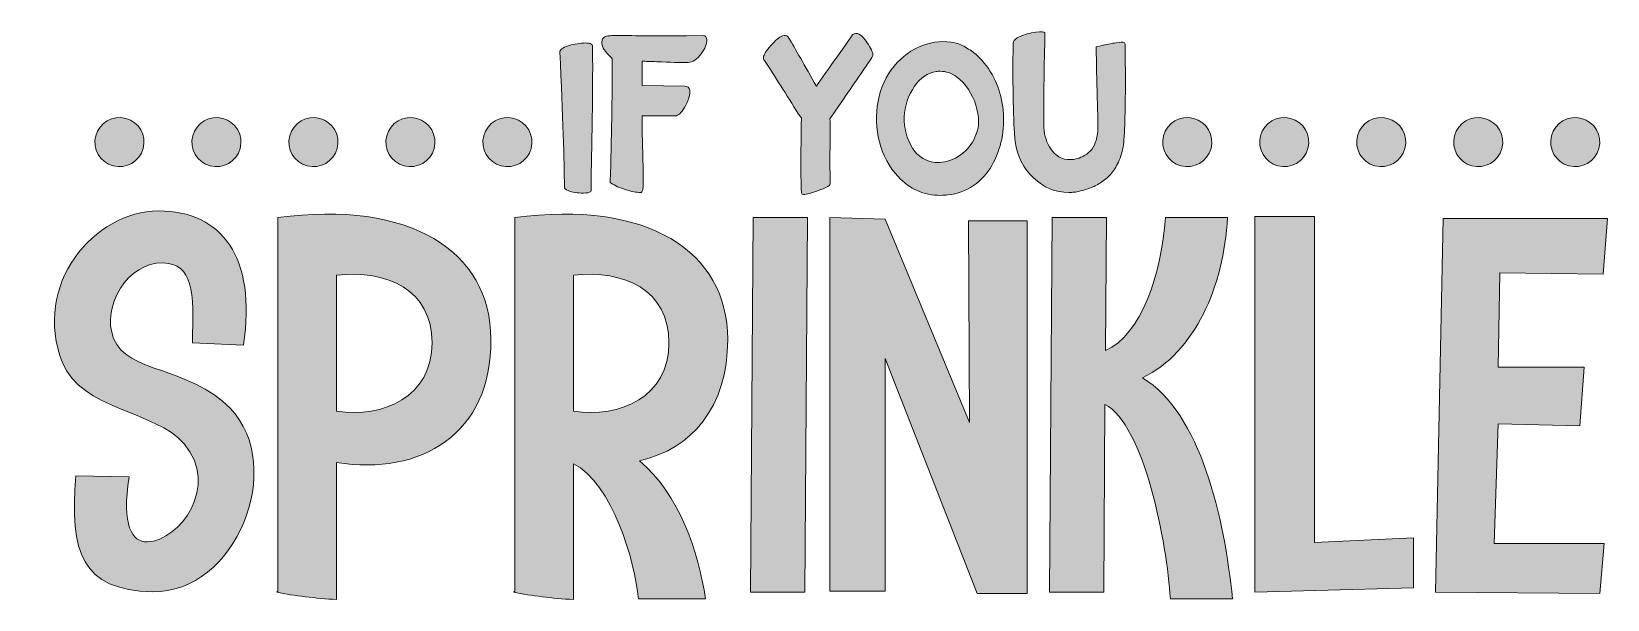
# Model space of a CAD drawing. Header units: inches. Extents: x 109 to 970, y -981 to -100.
# Drawn here: x 109 to 958, y -406 to -100 of the extents above; entities that cross this region are included whole.
import ezdxf

# ---------------------------------------------------------------- set-up
doc = ezdxf.new("R2010")
doc.units = ezdxf.units.IN
doc.header["$MEASUREMENT"] = 0
doc.layers.add('Layer 1', color=7, linetype='Continuous')

# ---------------------------------------------------------------- blocks, each defined once
blk = doc.blocks.new('block 2')
at = {"layer": 'Layer 1', "lineweight": 0}
blk.add_lwpolyline([(319.63, -207.77), (319.63, -207.77)], dxfattribs=at)
blk = doc.blocks.new('block 4')
at = {"layer": 'Layer 1', "true_color": 0xffffff}
h = blk.add_hatch(color=7, dxfattribs=at)
h.dxf.hatch_style = 2
edge = h.paths.add_edge_path()
edge.add_spline(control_points=[(562.06, -112.81), (562.06, -112.81), (561.93, -113.3), (561.93, -113.3), (559.89, -116.4), (552.23, -127.61), (538.94, -146.93), (539.02, -150.43), (539.02, -156.59), (538.94, -165.39), (538.94, -173.79), (538.98, -179.34), (539.07, -182.03), (539.07, -182.03), (539.07, -182.27), (539.07, -182.27), (539.07, -182.27), (538.94, -182.52), (538.94, -182.52), (538.62, -183.25), (536.56, -184.31), (532.77, -185.69), (528.98, -187.08), (526.35, -187.77), (524.88, -187.77), (524.72, -187.77), (524.59, -187.77), (524.51, -187.77), (523.78, -187.61), (523.45, -187.12), (523.53, -186.31), (523.21, -180.03), (523.21, -166.78), (523.53, -146.56), (522.96, -145.75), (522.47, -145.05), (522.07, -144.48), (515.3, -133.72), (509.18, -124.06), (503.72, -115.5), (503.23, -115.09), (503.03, -114.56), (503.11, -113.91), (503.27, -112.36), (504.58, -110.22), (507.03, -107.49), (509.47, -104.76), (511.59, -103.03), (513.38, -102.29), (514.61, -101.89), (515.54, -102.01), (516.2, -102.66), (516.2, -102.66), (516.44, -102.9), (516.44, -102.9), (520.35, -109.43), (525.41, -118.27), (531.61, -129.44), (534.3, -125.53), (538.04, -120.23), (542.86, -113.54), (547.26, -107.27), (549.99, -103.35), (551.05, -101.8), (551.05, -101.8), (551.29, -101.56), (551.29, -101.56), (552.19, -100.83), (553.33, -100.79), (554.72, -101.44), (556.27, -102.34), (557.92, -104.19), (559.67, -107), (561.42, -109.81), (562.22, -111.75), (562.06, -112.81)], knot_values=[0, 0, 0, 0, 1, 1, 1, 2, 2, 2, 3, 3, 3, 4, 4, 4, 5, 5, 5, 6, 6, 6, 7, 7, 7, 8, 8, 8, 9, 9, 9, 10, 10, 10, 11, 11, 11, 12, 12, 12, 13, 13, 13, 14, 14, 14, 15, 15, 15, 16, 16, 16, 17, 17, 17, 18, 18, 18, 19, 19, 19, 20, 20, 20, 21, 21, 21, 22, 22, 22, 23, 23, 23, 24, 24, 24, 25, 25, 25, 25], degree=3, periodic=1)
h = blk.add_hatch(color=7, dxfattribs=at)
h.dxf.hatch_style = 2
edge = h.paths.add_edge_path()
edge.add_spline(control_points=[(698.04, -117.09), (698.2, -135.35), (697.96, -149.09), (697.31, -158.3), (697.06, -161.89), (696.37, -165.17), (695.23, -168.15), (694.08, -171.12), (692.78, -173.57), (691.31, -175.48), (689.85, -177.4), (688.11, -179.07), (686.12, -180.5), (684.12, -181.92), (682.26, -183), (680.55, -183.74), (678.84, -184.47), (677.07, -185.08), (675.23, -185.57), (673.4, -186.06), (672.03, -186.37), (671.14, -186.49), (670.24, -186.61), (669.42, -186.67), (668.69, -186.67), (668.36, -186.67), (668, -186.67), (667.59, -186.67), (660.41, -186.67), (654.08, -184.06), (648.57, -178.85), (643.07, -173.63), (639.79, -167.15), (638.73, -159.4), (637.67, -148.23), (637.3, -130.54), (637.63, -106.33), (637.71, -105.19), (638.44, -104.21), (639.83, -103.39), (641.62, -102.25), (644.21, -101.36), (647.6, -100.7), (650.98, -100.05), (653.16, -99.93), (654.14, -100.34), (654.14, -100.34), (654.75, -100.58), (654.75, -100.58), (654.75, -100.58), (654.63, -106.94), (654.63, -106.94), (654.22, -125.28), (654.06, -139.63), (654.14, -149.99), (654.14, -154.72), (655.16, -158.75), (657.19, -162.09), (660.13, -166.98), (663.96, -169.27), (668.69, -168.94), (669.59, -168.94), (670.52, -168.84), (671.5, -168.63), (672.48, -168.43), (673.72, -167.96), (675.23, -167.23), (676.74, -166.49), (678.05, -165.56), (679.15, -164.42), (680.25, -163.28), (681.2, -161.62), (682.02, -159.46), (682.83, -157.3), (683.24, -154.8), (683.24, -151.94), (683.24, -146.64), (683.08, -138.78), (682.75, -128.34), (682.51, -119.13), (682.39, -112.73), (682.39, -109.14), (682.39, -109.14), (682.39, -108.16), (682.39, -108.16), (682.39, -108.16), (683.24, -108.04), (683.24, -108.04), (687.56, -106.98), (690.86, -106.31), (693.15, -106.02), (695.43, -105.74), (696.75, -105.66), (697.12, -105.78), (697.49, -105.9), (697.75, -106.21), (697.92, -106.7), (697.92, -106.7), (697.92, -107.06), (697.92, -107.06), (697.92, -109.26), (697.96, -112.61), (698.04, -117.09)], knot_values=[0, 0, 0, 0, 1, 1, 1, 2, 2, 2, 3, 3, 3, 4, 4, 4, 5, 5, 5, 6, 6, 6, 7, 7, 7, 8, 8, 8, 9, 9, 9, 10, 10, 10, 11, 11, 11, 12, 12, 12, 13, 13, 13, 14, 14, 14, 15, 15, 15, 16, 16, 16, 17, 17, 17, 18, 18, 18, 19, 19, 19, 20, 20, 20, 21, 21, 21, 22, 22, 22, 23, 23, 23, 24, 24, 24, 25, 25, 25, 26, 26, 26, 27, 27, 27, 28, 28, 28, 29, 29, 29, 30, 30, 30, 31, 31, 31, 32, 32, 32, 33, 33, 33, 34, 34, 34, 34], degree=3, periodic=1)
h = blk.add_hatch(color=7, dxfattribs=at)
h.dxf.hatch_style = 2
edge = h.paths.add_edge_path()
edge.add_spline(control_points=[(411.03, -107.67), (411.2, -116.81), (411.11, -132.01), (410.79, -153.29), (410.46, -167.96), (410.3, -178.64), (410.3, -185.33), (410.3, -185.33), (410.3, -185.82), (410.3, -185.82), (410.3, -185.82), (410.05, -186.18), (410.05, -186.18), (409.4, -186.75), (408.1, -187.04), (406.14, -187.04), (402.88, -187.04), (400.11, -186.59), (397.83, -185.69), (396.52, -185.12), (395.87, -184.43), (395.87, -183.62), (395.87, -170.16), (395.05, -145.95), (393.42, -110.98), (393.42, -110.98), (393.42, -110.61), (393.42, -110.61), (393.42, -110.61), (393.54, -110.36), (393.54, -110.36), (394.44, -108.9), (396.7, -107.78), (400.33, -107), (403.96, -106.23), (406.79, -105.96), (408.83, -106.21), (410.14, -106.37), (410.87, -106.86), (411.03, -107.67)], knot_values=[0, 0, 0, 0, 1, 1, 1, 2, 2, 2, 3, 3, 3, 4, 4, 4, 5, 5, 5, 6, 6, 6, 7, 7, 7, 8, 8, 8, 9, 9, 9, 10, 10, 10, 11, 11, 11, 12, 12, 12, 13, 13, 13, 13], degree=3, periodic=1)
h = blk.add_hatch(color=7, dxfattribs=at)
h.dxf.hatch_style = 2
edge = h.paths.add_edge_path()
edge.add_spline(control_points=[(445.64, -116.23), (442.13, -116.07), (439.53, -115.99), (437.81, -115.99), (437.81, -115.99), (437.81, -129.07), (437.81, -129.07), (437.81, -129.07), (460.68, -129.44), (460.68, -129.44), (462.31, -129.36), (463.25, -130.14), (463.49, -131.77), (463.74, -133.72), (462.98, -136.37), (461.23, -139.71), (459.48, -143.06), (457.83, -144.93), (456.28, -145.34), (453.83, -145.42), (450.78, -145.42), (447.11, -145.34), (442.79, -145.34), (439.65, -145.34), (437.69, -145.34), (437.69, -148.11), (437.77, -153.41), (437.94, -161.24), (438.1, -165.31), (438.2, -168.68), (438.24, -171.33), (438.28, -173.98), (438.3, -176.26), (438.3, -178.17), (438.3, -180.09), (438.3, -181.54), (438.3, -182.52), (438.3, -183.49), (438.24, -184.29), (438.12, -184.9), (438, -185.51), (437.89, -185.9), (437.81, -186.06), (437.73, -186.23), (437.61, -186.39), (437.45, -186.55), (437.45, -186.55), (437.2, -186.67), (437.2, -186.67), (437.2, -186.67), (436.83, -186.67), (436.83, -186.67), (434.71, -186.67), (432.07, -186.18), (428.89, -185.21), (425.71, -184.23), (423.1, -183.05), (421.06, -181.66), (421.06, -181.66), (420.57, -181.29), (420.57, -181.29), (420.57, -181.29), (420.57, -180.68), (420.57, -180.68), (421.3, -157.69), (421.67, -135.76), (421.67, -114.89), (421.67, -114.64), (421.1, -113.95), (419.96, -112.81), (419.31, -112.16), (418.82, -111.63), (418.49, -111.22), (418.17, -110.81), (417.74, -110.24), (417.21, -109.51), (416.68, -108.77), (416.33, -108.02), (416.17, -107.25), (416, -106.47), (416, -105.64), (416.17, -104.74), (416.25, -104.09), (416.57, -103.56), (417.15, -103.15), (417.72, -102.74), (418.41, -102.48), (419.22, -102.35), (420.04, -102.23), (420.94, -102.15), (421.92, -102.11), (422.89, -102.07), (423.83, -102.05), (424.73, -102.05), (430.76, -102.21), (443.07, -102.29), (461.66, -102.29), (461.66, -102.29), (470.59, -102.17), (470.59, -102.17), (471.89, -102.17), (472.58, -102.95), (472.67, -104.49), (472.75, -106.53), (471.71, -109.02), (469.55, -111.95), (467.39, -114.89), (465.04, -116.44), (462.51, -116.6), (458.36, -116.68), (452.73, -116.56), (445.64, -116.23)], knot_values=[0, 0, 0, 0, 1, 1, 1, 2, 2, 2, 3, 3, 3, 4, 4, 4, 5, 5, 5, 6, 6, 6, 7, 7, 7, 8, 8, 8, 9, 9, 9, 10, 10, 10, 11, 11, 11, 12, 12, 12, 13, 13, 13, 14, 14, 14, 15, 15, 15, 16, 16, 16, 17, 17, 17, 18, 18, 18, 19, 19, 19, 20, 20, 20, 21, 21, 21, 22, 22, 22, 23, 23, 23, 24, 24, 24, 25, 25, 25, 26, 26, 26, 27, 27, 27, 28, 28, 28, 29, 29, 29, 30, 30, 30, 31, 31, 31, 32, 32, 32, 33, 33, 33, 34, 34, 34, 35, 35, 35, 36, 36, 36, 37, 37, 37, 37], degree=3, periodic=1)
h = blk.add_hatch(color=7, dxfattribs=at)
h.dxf.hatch_style = 2
edge = h.paths.add_edge_path()
edge.add_spline(control_points=[(620.88, -115.62), (627.48, -123.04), (631.27, -132.03), (632.25, -142.59), (633.23, -153.15), (631.19, -162.99), (626.13, -172.12), (623.77, -176.52), (620.49, -180.13), (616.29, -182.94), (612.09, -185.76), (607.5, -187.45), (602.53, -188.02), (601.23, -188.18), (599.92, -188.26), (598.62, -188.26), (589.57, -188.26), (581.91, -184.88), (575.63, -178.11), (570.82, -172.98), (567.48, -166.76), (565.6, -159.46), (563.72, -152.17), (563.48, -144.83), (564.87, -137.45), (566.25, -130.07), (569.15, -123.78), (573.55, -118.56), (577.79, -113.42), (582.86, -109.73), (588.77, -107.49), (594.69, -105.25), (600.49, -104.78), (606.2, -106.08), (608.24, -106.49), (610.42, -107.41), (612.74, -108.84), (615.07, -110.26), (616.86, -111.57), (618.12, -112.75), (619.39, -113.93), (620.3, -114.89), (620.88, -115.62)], knot_values=[0, 0, 0, 0, 1, 1, 1, 2, 2, 2, 3, 3, 3, 4, 4, 4, 5, 5, 5, 6, 6, 6, 7, 7, 7, 8, 8, 8, 9, 9, 9, 10, 10, 10, 11, 11, 11, 12, 12, 12, 13, 13, 13, 14, 14, 14, 14], degree=3, periodic=1)
edge = h.paths.add_edge_path()
edge.add_spline(control_points=[(583.46, -162.83), (585.17, -165.6), (587.41, -167.66), (590.18, -169), (592.95, -170.35), (595.97, -170.82), (599.23, -170.41), (603.47, -169.92), (607.26, -168.29), (610.6, -165.52), (613.94, -162.75), (616.27, -159.36), (617.57, -155.37), (617.57, -155.37), (617.7, -155.24), (617.7, -155.24), (619.49, -151.01), (619.43, -145.79), (617.51, -139.59), (615.6, -133.4), (612.15, -128.3), (607.18, -124.31), (604.41, -122.35), (601.47, -121.37), (598.37, -121.37), (597.64, -121.37), (596.91, -121.41), (596.17, -121.49), (591.61, -122.31), (587.74, -124.96), (584.56, -129.44), (581.05, -134.41), (579.19, -139.94), (578.99, -146.01), (578.79, -152.09), (580.28, -157.69), (583.46, -162.83)], knot_values=[0, 0, 0, 0, 1, 1, 1, 2, 2, 2, 3, 3, 3, 4, 4, 4, 5, 5, 5, 6, 6, 6, 7, 7, 7, 8, 8, 8, 9, 9, 9, 10, 10, 10, 11, 11, 11, 12, 12, 12, 12], degree=3, periodic=1)
at = {"layer": 'Layer 1', "lineweight": 0}
for points, knots in [([(562.06, -112.81), (562.06, -112.81), (561.93, -113.3), (561.93, -113.3), (559.89, -116.4), (552.23, -127.61), (538.94, -146.93), (539.02, -150.43), (539.02, -156.59), (538.94, -165.39), (538.94, -173.79), (538.98, -179.34), (539.07, -182.03), (539.07, -182.03), (539.07, -182.27), (539.07, -182.27), (539.07, -182.27), (538.94, -182.52), (538.94, -182.52), (538.62, -183.25), (536.56, -184.31), (532.77, -185.69), (528.98, -187.08), (526.35, -187.77), (524.88, -187.77), (524.72, -187.77), (524.59, -187.77), (524.51, -187.77), (523.78, -187.61), (523.45, -187.12), (523.53, -186.31), (523.21, -180.03), (523.21, -166.78), (523.53, -146.56), (522.96, -145.75), (522.47, -145.05), (522.07, -144.48), (515.3, -133.72), (509.18, -124.06), (503.72, -115.5), (503.23, -115.09), (503.03, -114.56), (503.11, -113.91), (503.27, -112.36), (504.58, -110.22), (507.03, -107.49), (509.47, -104.76), (511.59, -103.03), (513.38, -102.29), (514.61, -101.89), (515.54, -102.01), (516.2, -102.66), (516.2, -102.66), (516.44, -102.9), (516.44, -102.9), (520.35, -109.43), (525.41, -118.27), (531.61, -129.44), (534.3, -125.53), (538.04, -120.23), (542.86, -113.54), (547.26, -107.27), (549.99, -103.35), (551.05, -101.8), (551.05, -101.8), (551.29, -101.56), (551.29, -101.56), (552.19, -100.83), (553.33, -100.79), (554.72, -101.44), (556.27, -102.34), (557.92, -104.19), (559.67, -107), (561.42, -109.81), (562.22, -111.75), (562.06, -112.81)], [0, 0, 0, 0, 1, 1, 1, 2, 2, 2, 3, 3, 3, 4, 4, 4, 5, 5, 5, 6, 6, 6, 7, 7, 7, 8, 8, 8, 9, 9, 9, 10, 10, 10, 11, 11, 11, 12, 12, 12, 13, 13, 13, 14, 14, 14, 15, 15, 15, 16, 16, 16, 17, 17, 17, 18, 18, 18, 19, 19, 19, 20, 20, 20, 21, 21, 21, 22, 22, 22, 23, 23, 23, 24, 24, 24, 25, 25, 25, 25]), ([(698.04, -117.09), (698.2, -135.35), (697.96, -149.09), (697.31, -158.3), (697.06, -161.89), (696.37, -165.17), (695.23, -168.15), (694.08, -171.12), (692.78, -173.57), (691.31, -175.48), (689.85, -177.4), (688.11, -179.07), (686.12, -180.5), (684.12, -181.92), (682.26, -183), (680.55, -183.74), (678.84, -184.47), (677.07, -185.08), (675.23, -185.57), (673.4, -186.06), (672.03, -186.37), (671.14, -186.49), (670.24, -186.61), (669.42, -186.67), (668.69, -186.67), (668.36, -186.67), (668, -186.67), (667.59, -186.67), (660.41, -186.67), (654.08, -184.06), (648.57, -178.85), (643.07, -173.63), (639.79, -167.15), (638.73, -159.4), (637.67, -148.23), (637.3, -130.54), (637.63, -106.33), (637.71, -105.19), (638.44, -104.21), (639.83, -103.39), (641.62, -102.25), (644.21, -101.36), (647.6, -100.7), (650.98, -100.05), (653.16, -99.93), (654.14, -100.34), (654.14, -100.34), (654.75, -100.58), (654.75, -100.58), (654.75, -100.58), (654.63, -106.94), (654.63, -106.94), (654.22, -125.28), (654.06, -139.63), (654.14, -149.99), (654.14, -154.72), (655.16, -158.75), (657.19, -162.09), (660.13, -166.98), (663.96, -169.27), (668.69, -168.94), (669.59, -168.94), (670.52, -168.84), (671.5, -168.63), (672.48, -168.43), (673.72, -167.96), (675.23, -167.23), (676.74, -166.49), (678.05, -165.56), (679.15, -164.42), (680.25, -163.28), (681.2, -161.62), (682.02, -159.46), (682.83, -157.3), (683.24, -154.8), (683.24, -151.94), (683.24, -146.64), (683.08, -138.78), (682.75, -128.34), (682.51, -119.13), (682.39, -112.73), (682.39, -109.14), (682.39, -109.14), (682.39, -108.16), (682.39, -108.16), (682.39, -108.16), (683.24, -108.04), (683.24, -108.04), (687.56, -106.98), (690.86, -106.31), (693.15, -106.02), (695.43, -105.74), (696.75, -105.66), (697.12, -105.78), (697.49, -105.9), (697.75, -106.21), (697.92, -106.7), (697.92, -106.7), (697.92, -107.06), (697.92, -107.06), (697.92, -109.26), (697.96, -112.61), (698.04, -117.09)], [0, 0, 0, 0, 1, 1, 1, 2, 2, 2, 3, 3, 3, 4, 4, 4, 5, 5, 5, 6, 6, 6, 7, 7, 7, 8, 8, 8, 9, 9, 9, 10, 10, 10, 11, 11, 11, 12, 12, 12, 13, 13, 13, 14, 14, 14, 15, 15, 15, 16, 16, 16, 17, 17, 17, 18, 18, 18, 19, 19, 19, 20, 20, 20, 21, 21, 21, 22, 22, 22, 23, 23, 23, 24, 24, 24, 25, 25, 25, 26, 26, 26, 27, 27, 27, 28, 28, 28, 29, 29, 29, 30, 30, 30, 31, 31, 31, 32, 32, 32, 33, 33, 33, 34, 34, 34, 34]), ([(411.03, -107.67), (411.2, -116.81), (411.11, -132.01), (410.79, -153.29), (410.46, -167.96), (410.3, -178.64), (410.3, -185.33), (410.3, -185.33), (410.3, -185.82), (410.3, -185.82), (410.3, -185.82), (410.05, -186.18), (410.05, -186.18), (409.4, -186.75), (408.1, -187.04), (406.14, -187.04), (402.88, -187.04), (400.11, -186.59), (397.83, -185.69), (396.52, -185.12), (395.87, -184.43), (395.87, -183.62), (395.87, -170.16), (395.05, -145.95), (393.42, -110.98), (393.42, -110.98), (393.42, -110.61), (393.42, -110.61), (393.42, -110.61), (393.54, -110.36), (393.54, -110.36), (394.44, -108.9), (396.7, -107.78), (400.33, -107), (403.96, -106.23), (406.79, -105.96), (408.83, -106.21), (410.14, -106.37), (410.87, -106.86), (411.03, -107.67)], [0, 0, 0, 0, 1, 1, 1, 2, 2, 2, 3, 3, 3, 4, 4, 4, 5, 5, 5, 6, 6, 6, 7, 7, 7, 8, 8, 8, 9, 9, 9, 10, 10, 10, 11, 11, 11, 12, 12, 12, 13, 13, 13, 13]), ([(445.64, -116.23), (442.13, -116.07), (439.53, -115.99), (437.81, -115.99), (437.81, -115.99), (437.81, -129.07), (437.81, -129.07), (437.81, -129.07), (460.68, -129.44), (460.68, -129.44), (462.31, -129.36), (463.25, -130.14), (463.49, -131.77), (463.74, -133.72), (462.98, -136.37), (461.23, -139.71), (459.48, -143.06), (457.83, -144.93), (456.28, -145.34), (453.83, -145.42), (450.78, -145.42), (447.11, -145.34), (442.79, -145.34), (439.65, -145.34), (437.69, -145.34), (437.69, -148.11), (437.77, -153.41), (437.94, -161.24), (438.1, -165.31), (438.2, -168.68), (438.24, -171.33), (438.28, -173.98), (438.3, -176.26), (438.3, -178.17), (438.3, -180.09), (438.3, -181.54), (438.3, -182.52), (438.3, -183.49), (438.24, -184.29), (438.12, -184.9), (438, -185.51), (437.89, -185.9), (437.81, -186.06), (437.73, -186.23), (437.61, -186.39), (437.45, -186.55), (437.45, -186.55), (437.2, -186.67), (437.2, -186.67), (437.2, -186.67), (436.83, -186.67), (436.83, -186.67), (434.71, -186.67), (432.07, -186.18), (428.89, -185.21), (425.71, -184.23), (423.1, -183.05), (421.06, -181.66), (421.06, -181.66), (420.57, -181.29), (420.57, -181.29), (420.57, -181.29), (420.57, -180.68), (420.57, -180.68), (421.3, -157.69), (421.67, -135.76), (421.67, -114.89), (421.67, -114.64), (421.1, -113.95), (419.96, -112.81), (419.31, -112.16), (418.82, -111.63), (418.49, -111.22), (418.17, -110.81), (417.74, -110.24), (417.21, -109.51), (416.68, -108.77), (416.33, -108.02), (416.17, -107.25), (416, -106.47), (416, -105.64), (416.17, -104.74), (416.25, -104.09), (416.57, -103.56), (417.15, -103.15), (417.72, -102.74), (418.41, -102.48), (419.22, -102.35), (420.04, -102.23), (420.94, -102.15), (421.92, -102.11), (422.89, -102.07), (423.83, -102.05), (424.73, -102.05), (430.76, -102.21), (443.07, -102.29), (461.66, -102.29), (461.66, -102.29), (470.59, -102.17), (470.59, -102.17), (471.89, -102.17), (472.58, -102.95), (472.67, -104.49), (472.75, -106.53), (471.71, -109.02), (469.55, -111.95), (467.39, -114.89), (465.04, -116.44), (462.51, -116.6), (458.36, -116.68), (452.73, -116.56), (445.64, -116.23)], [0, 0, 0, 0, 1, 1, 1, 2, 2, 2, 3, 3, 3, 4, 4, 4, 5, 5, 5, 6, 6, 6, 7, 7, 7, 8, 8, 8, 9, 9, 9, 10, 10, 10, 11, 11, 11, 12, 12, 12, 13, 13, 13, 14, 14, 14, 15, 15, 15, 16, 16, 16, 17, 17, 17, 18, 18, 18, 19, 19, 19, 20, 20, 20, 21, 21, 21, 22, 22, 22, 23, 23, 23, 24, 24, 24, 25, 25, 25, 26, 26, 26, 27, 27, 27, 28, 28, 28, 29, 29, 29, 30, 30, 30, 31, 31, 31, 32, 32, 32, 33, 33, 33, 34, 34, 34, 35, 35, 35, 36, 36, 36, 37, 37, 37, 37]), ([(620.88, -115.62), (627.48, -123.04), (631.27, -132.03), (632.25, -142.59), (633.23, -153.15), (631.19, -162.99), (626.13, -172.12), (623.77, -176.52), (620.49, -180.13), (616.29, -182.94), (612.09, -185.76), (607.5, -187.45), (602.53, -188.02), (601.23, -188.18), (599.92, -188.26), (598.62, -188.26), (589.57, -188.26), (581.91, -184.88), (575.63, -178.11), (570.82, -172.98), (567.48, -166.76), (565.6, -159.46), (563.72, -152.17), (563.48, -144.83), (564.87, -137.45), (566.25, -130.07), (569.15, -123.78), (573.55, -118.56), (577.79, -113.42), (582.86, -109.73), (588.77, -107.49), (594.69, -105.25), (600.49, -104.78), (606.2, -106.08), (608.24, -106.49), (610.42, -107.41), (612.74, -108.84), (615.07, -110.26), (616.86, -111.57), (618.12, -112.75), (619.39, -113.93), (620.3, -114.89), (620.88, -115.62)], [0, 0, 0, 0, 1, 1, 1, 2, 2, 2, 3, 3, 3, 4, 4, 4, 5, 5, 5, 6, 6, 6, 7, 7, 7, 8, 8, 8, 9, 9, 9, 10, 10, 10, 11, 11, 11, 12, 12, 12, 13, 13, 13, 14, 14, 14, 14]), ([(583.46, -162.83), (585.17, -165.6), (587.41, -167.66), (590.18, -169), (592.95, -170.35), (595.97, -170.82), (599.23, -170.41), (603.47, -169.92), (607.26, -168.29), (610.6, -165.52), (613.94, -162.75), (616.27, -159.36), (617.57, -155.37), (617.57, -155.37), (617.7, -155.24), (617.7, -155.24), (619.49, -151.01), (619.43, -145.79), (617.51, -139.59), (615.6, -133.4), (612.15, -128.3), (607.18, -124.31), (604.41, -122.35), (601.47, -121.37), (598.37, -121.37), (597.64, -121.37), (596.91, -121.41), (596.17, -121.49), (591.61, -122.31), (587.74, -124.96), (584.56, -129.44), (581.05, -134.41), (579.19, -139.94), (578.99, -146.01), (578.79, -152.09), (580.28, -157.69), (583.46, -162.83)], [0, 0, 0, 0, 1, 1, 1, 2, 2, 2, 3, 3, 3, 4, 4, 4, 5, 5, 5, 6, 6, 6, 7, 7, 7, 8, 8, 8, 9, 9, 9, 10, 10, 10, 11, 11, 11, 12, 12, 12, 12])]:
    blk.add_open_spline(points, degree=3, knots=knots, dxfattribs=at)
blk = doc.blocks.new('block 5')
at = {"layer": 'Layer 1', "true_color": 0xffffff}
h = blk.add_hatch(color=7, dxfattribs=at)
h.dxf.hatch_style = 2
edge = h.paths.add_edge_path()
edge.add_spline(control_points=[(273.18, -332.31), (273.18, -332.31), (273.18, -406.12), (273.18, -406.12), (261.82, -405.52), (250.46, -404.03), (240.9, -402.24), (240.9, -402.24), (241.5, -401.64), (241.5, -401.64), (241.5, -401.64), (241.5, -200.22), (241.5, -200.22), (312.62, -190.66), (356.25, -218.15), (356.25, -265.97), (356.85, -317.07), (318.3, -339.48), (273.18, -332.31)], knot_values=[0, 0, 0, 0, 1, 1, 1, 2, 2, 2, 3, 3, 3, 4, 4, 4, 5, 5, 5, 6, 6, 6, 6], degree=3, periodic=1)
edge = h.paths.add_edge_path()
edge.add_spline(control_points=[(273.18, -231.3), (273.18, -231.3), (273.18, -304.52), (273.18, -304.52), (298.28, -308.4), (324.58, -297.04), (324.58, -267.76), (324.58, -239.07), (300.37, -228.31), (273.18, -231.3)], knot_values=[0, 0, 0, 0, 1, 1, 1, 2, 2, 2, 3, 3, 3, 3], degree=3, periodic=1)
h = blk.add_hatch(color=7, dxfattribs=at)
h.dxf.hatch_style = 2
edge = h.paths.add_edge_path()
edge.add_spline(control_points=[(400.78, -332.91), (400.78, -332.91), (400.78, -406.12), (400.78, -406.12), (389.42, -405.52), (378.06, -404.03), (368.5, -402.24), (368.5, -402.24), (369.1, -401.64), (369.1, -401.64), (369.1, -401.64), (369.1, -200.22), (369.1, -200.22), (440.22, -190.66), (483.85, -218.15), (483.85, -265.97), (483.85, -302.72), (464.43, -324.84), (436.34, -331.41), (458.15, -349.64), (468.01, -380.42), (471.9, -405.82), (471.9, -405.82), (435.74, -405.82), (435.74, -405.82), (433.95, -385.5), (421.69, -343.37), (400.78, -332.91)], knot_values=[0, 0, 0, 0, 1, 1, 1, 2, 2, 2, 3, 3, 3, 4, 4, 4, 5, 5, 5, 6, 6, 6, 7, 7, 7, 8, 8, 8, 9, 9, 9, 9], degree=3, periodic=1)
edge = h.paths.add_edge_path()
edge.add_spline(control_points=[(400.78, -231.3), (400.78, -231.3), (400.78, -304.52), (400.78, -304.52), (425.88, -308.4), (452.18, -297.04), (452.18, -267.76), (452.18, -239.07), (427.97, -228.31), (400.78, -231.3)], knot_values=[0, 0, 0, 0, 1, 1, 1, 2, 2, 2, 3, 3, 3, 3], degree=3, periodic=1)
h = blk.add_hatch(color=7, dxfattribs=at)
h.dxf.hatch_style = 2
edge = h.paths.add_edge_path()
edge.add_spline(control_points=[(153.05, -265.37), (160.22, -284.19), (193.69, -280.31), (215.8, -303.02), (246.29, -334.7), (218.79, -402.83), (173.97, -401.94), (135.72, -401.04), (129.14, -380.72), (132.73, -339.48), (132.73, -339.48), (161.42, -340.08), (161.42, -340.08), (157.23, -366.08), (162.91, -375.34), (171.28, -375.04), (188.61, -374.44), (210.43, -344.86), (191, -322.15), (175.46, -304.22), (135.72, -303.92), (125.55, -278.52), (108.82, -236.68), (142.59, -196.63), (177.26, -196.63), (211.32, -196.63), (230.15, -221.74), (222.98, -268.95), (222.98, -268.95), (195.48, -267.76), (195.48, -267.76), (196.38, -239.67), (195.78, -225.32), (179.65, -224.72), (160.82, -224.13), (146.17, -248.03), (153.05, -265.37)], knot_values=[0, 0, 0, 0, 1, 1, 1, 2, 2, 2, 3, 3, 3, 4, 4, 4, 5, 5, 5, 6, 6, 6, 7, 7, 7, 8, 8, 8, 9, 9, 9, 10, 10, 10, 11, 11, 11, 12, 12, 12, 12], degree=3, periodic=1)
h = blk.add_hatch(color=7, dxfattribs=at)
h.dxf.hatch_style = 2
h.paths.add_polyline_path([(497.59, -200.22), (526.88, -200.22), (525.39, -402.24), (496.1, -402.24)])
h = blk.add_hatch(color=7, dxfattribs=at)
h.dxf.hatch_style = 2
h.paths.add_polyline_path([(538.83, -200.22), (568.71, -201.12), (614.14, -310.79), (613.54, -202.01), (645.22, -202.01), (645.22, -402.83), (618.32, -402.83), (568.71, -276.13), (568.71, -401.64), (538.83, -401.64)])
h = blk.add_hatch(color=7, dxfattribs=at)
h.dxf.hatch_style = 2
edge = h.paths.add_edge_path()
edge.add_spline(control_points=[(687.95, -200.22), (687.95, -200.22), (687.35, -271.94), (687.35, -271.94), (706.48, -263.87), (717.83, -230.1), (719.63, -200.22), (719.63, -200.22), (753.1, -200.22), (753.1, -200.22), (751.01, -237.28), (735.76, -272.84), (707.38, -286.59), (738.75, -306.01), (751.3, -361.59), (755.79, -405.82), (755.79, -405.82), (722.32, -405.82), (722.32, -405.82), (720.52, -375.94), (708.27, -311.69), (687.05, -300.93), (687.05, -300.93), (686.46, -402.24), (686.46, -402.24), (686.46, -402.24), (657.17, -402.24), (657.17, -402.24), (657.17, -402.24), (658.66, -200.22), (658.66, -200.22), (658.66, -200.22), (687.95, -200.22), (687.95, -200.22)], knot_values=[0, 0, 0, 0, 1, 1, 1, 2, 2, 2, 3, 3, 3, 4, 4, 4, 5, 5, 5, 6, 6, 6, 7, 7, 7, 8, 8, 8, 9, 9, 9, 10, 10, 10, 11, 11, 11, 11], degree=3, periodic=1)
h = blk.add_hatch(color=7, dxfattribs=at)
h.dxf.hatch_style = 2
h.paths.add_polyline_path([(767.74, -402.24), (767.74, -199.62), (800.01, -199.62), (800.01, -375.34), (853.21, -372.95), (853.21, -399.85)])
h = blk.add_hatch(color=7, dxfattribs=at)
h.dxf.hatch_style = 2
h.paths.add_polyline_path([(869.34, -200.82), (957.8, -200.82), (955.4, -230.7), (899.82, -230.1), (898.92, -280.91), (945.24, -280.91), (942.85, -312.58), (898.92, -311.39), (896.83, -375.94), (956, -375.94), (953.61, -402.83), (865.15, -402.24)])
at = {"layer": 'Layer 1', "lineweight": 0}
for points in [[(497.59, -200.22), (526.88, -200.22), (525.39, -402.24), (496.1, -402.24), (497.59, -200.22)], [(538.83, -200.22), (568.71, -201.12), (614.14, -310.79), (613.54, -202.01), (645.22, -202.01), (645.22, -402.83), (618.32, -402.83), (568.71, -276.13), (568.71, -401.64), (538.83, -401.64), (538.83, -200.22)], [(767.74, -402.24), (767.74, -199.62), (800.01, -199.62), (800.01, -375.34), (853.21, -372.95), (853.21, -399.85), (767.74, -402.24)], [(869.34, -200.82), (957.8, -200.82), (955.4, -230.7), (899.82, -230.1), (898.92, -280.91), (945.24, -280.91), (942.85, -312.58), (898.92, -311.39), (896.83, -375.94), (956, -375.94), (953.61, -402.83), (865.15, -402.24), (869.34, -200.82)]]:
    blk.add_lwpolyline(points, dxfattribs=at)
for points, knots in [([(273.18, -332.31), (273.18, -332.31), (273.18, -406.12), (273.18, -406.12), (261.82, -405.52), (250.46, -404.03), (240.9, -402.24), (240.9, -402.24), (241.5, -401.64), (241.5, -401.64), (241.5, -401.64), (241.5, -200.22), (241.5, -200.22), (312.62, -190.66), (356.25, -218.15), (356.25, -265.97), (356.85, -317.07), (318.3, -339.48), (273.18, -332.31)], [0, 0, 0, 0, 1, 1, 1, 2, 2, 2, 3, 3, 3, 4, 4, 4, 5, 5, 5, 6, 6, 6, 6]), ([(400.78, -332.91), (400.78, -332.91), (400.78, -406.12), (400.78, -406.12), (389.42, -405.52), (378.06, -404.03), (368.5, -402.24), (368.5, -402.24), (369.1, -401.64), (369.1, -401.64), (369.1, -401.64), (369.1, -200.22), (369.1, -200.22), (440.22, -190.66), (483.85, -218.15), (483.85, -265.97), (483.85, -302.72), (464.43, -324.84), (436.34, -331.41), (458.15, -349.64), (468.01, -380.42), (471.9, -405.82), (471.9, -405.82), (435.74, -405.82), (435.74, -405.82), (433.95, -385.5), (421.69, -343.37), (400.78, -332.91)], [0, 0, 0, 0, 1, 1, 1, 2, 2, 2, 3, 3, 3, 4, 4, 4, 5, 5, 5, 6, 6, 6, 7, 7, 7, 8, 8, 8, 9, 9, 9, 9]), ([(153.05, -265.37), (160.22, -284.19), (193.69, -280.31), (215.8, -303.02), (246.29, -334.7), (218.79, -402.83), (173.97, -401.94), (135.72, -401.04), (129.14, -380.72), (132.73, -339.48), (132.73, -339.48), (161.42, -340.08), (161.42, -340.08), (157.23, -366.08), (162.91, -375.34), (171.28, -375.04), (188.61, -374.44), (210.43, -344.86), (191, -322.15), (175.46, -304.22), (135.72, -303.92), (125.55, -278.52), (108.82, -236.68), (142.59, -196.63), (177.26, -196.63), (211.32, -196.63), (230.15, -221.74), (222.98, -268.95), (222.98, -268.95), (195.48, -267.76), (195.48, -267.76), (196.38, -239.67), (195.78, -225.32), (179.65, -224.72), (160.82, -224.13), (146.17, -248.03), (153.05, -265.37)], [0, 0, 0, 0, 1, 1, 1, 2, 2, 2, 3, 3, 3, 4, 4, 4, 5, 5, 5, 6, 6, 6, 7, 7, 7, 8, 8, 8, 9, 9, 9, 10, 10, 10, 11, 11, 11, 12, 12, 12, 12]), ([(687.95, -200.22), (687.95, -200.22), (687.35, -271.94), (687.35, -271.94), (706.48, -263.87), (717.83, -230.1), (719.63, -200.22), (719.63, -200.22), (753.1, -200.22), (753.1, -200.22), (751.01, -237.28), (735.76, -272.84), (707.38, -286.59), (738.75, -306.01), (751.3, -361.59), (755.79, -405.82), (755.79, -405.82), (722.32, -405.82), (722.32, -405.82), (720.52, -375.94), (708.27, -311.69), (687.05, -300.93), (687.05, -300.93), (686.46, -402.24), (686.46, -402.24), (686.46, -402.24), (657.17, -402.24), (657.17, -402.24), (657.17, -402.24), (658.66, -200.22), (658.66, -200.22), (658.66, -200.22), (687.95, -200.22), (687.95, -200.22)], [0, 0, 0, 0, 1, 1, 1, 2, 2, 2, 3, 3, 3, 4, 4, 4, 5, 5, 5, 6, 6, 6, 7, 7, 7, 8, 8, 8, 9, 9, 9, 10, 10, 10, 11, 11, 11, 11]), ([(273.18, -231.3), (273.18, -231.3), (273.18, -304.52), (273.18, -304.52), (298.28, -308.4), (324.58, -297.04), (324.58, -267.76), (324.58, -239.07), (300.37, -228.31), (273.18, -231.3)], [0, 0, 0, 0, 1, 1, 1, 2, 2, 2, 3, 3, 3, 3]), ([(400.78, -231.3), (400.78, -231.3), (400.78, -304.52), (400.78, -304.52), (425.88, -308.4), (452.18, -297.04), (452.18, -267.76), (452.18, -239.07), (427.97, -228.31), (400.78, -231.3)], [0, 0, 0, 0, 1, 1, 1, 2, 2, 2, 3, 3, 3, 3])]:
    blk.add_open_spline(points, degree=3, knots=knots, dxfattribs=at)

msp = doc.modelspace()

# ---------------------------------------------------------------- hatches: boundary and pattern name
at = {"layer": 'Layer 1', "true_color": 0xffffff}
h = msp.add_hatch(color=7, dxfattribs=at)
h.dxf.hatch_style = 2
edge = h.paths.add_edge_path()
edge.add_spline(control_points=[(159.62, -146.76), (166.68, -148.65), (170.87, -155.91), (168.98, -162.97), (167.09, -170.02), (159.84, -174.22), (152.78, -172.33), (145.72, -170.44), (141.53, -163.18), (143.42, -156.12), (145.31, -149.06), (152.56, -144.87), (159.62, -146.76)], knot_values=[0, 0, 0, 0, 1, 1, 1, 2, 2, 2, 3, 3, 3, 4, 4, 4, 4], degree=3, periodic=1)
h = msp.add_hatch(color=7, dxfattribs=at)
h.dxf.hatch_style = 2
edge = h.paths.add_edge_path()
edge.add_spline(control_points=[(211.87, -146.76), (218.93, -148.65), (223.12, -155.91), (221.23, -162.97), (219.34, -170.02), (212.09, -174.22), (205.03, -172.33), (197.97, -170.44), (193.78, -163.18), (195.67, -156.12), (197.56, -149.06), (204.81, -144.87), (211.87, -146.76)], knot_values=[0, 0, 0, 0, 1, 1, 1, 2, 2, 2, 3, 3, 3, 4, 4, 4, 4], degree=3, periodic=1)
h = msp.add_hatch(color=7, dxfattribs=at)
h.dxf.hatch_style = 2
edge = h.paths.add_edge_path()
edge.add_spline(control_points=[(264.12, -146.76), (271.18, -148.65), (275.37, -155.91), (273.48, -162.97), (271.59, -170.02), (264.33, -174.22), (257.27, -172.33), (250.22, -170.44), (246.03, -163.18), (247.92, -156.12), (249.81, -149.06), (257.06, -144.87), (264.12, -146.76)], knot_values=[0, 0, 0, 0, 1, 1, 1, 2, 2, 2, 3, 3, 3, 4, 4, 4, 4], degree=3, periodic=1)
h = msp.add_hatch(color=7, dxfattribs=at)
h.dxf.hatch_style = 2
edge = h.paths.add_edge_path()
edge.add_spline(control_points=[(316.37, -146.76), (323.42, -148.65), (327.61, -155.91), (325.72, -162.97), (323.83, -170.02), (316.58, -174.22), (309.52, -172.33), (302.46, -170.44), (298.27, -163.18), (300.16, -156.12), (302.05, -149.06), (309.31, -144.87), (316.37, -146.76)], knot_values=[0, 0, 0, 0, 1, 1, 1, 2, 2, 2, 3, 3, 3, 4, 4, 4, 4], degree=3, periodic=1)
h = msp.add_hatch(color=7, dxfattribs=at)
h.dxf.hatch_style = 2
edge = h.paths.add_edge_path()
edge.add_spline(control_points=[(368.61, -146.76), (375.67, -148.65), (379.86, -155.91), (377.97, -162.97), (376.08, -170.02), (368.83, -174.22), (361.77, -172.33), (354.71, -170.44), (350.52, -163.18), (352.41, -156.12), (354.3, -149.06), (361.55, -144.87), (368.61, -146.76)], knot_values=[0, 0, 0, 0, 1, 1, 1, 2, 2, 2, 3, 3, 3, 4, 4, 4, 4], degree=3, periodic=1)
h = msp.add_hatch(color=7, dxfattribs=at)
h.dxf.hatch_style = 2
edge = h.paths.add_edge_path()
edge.add_spline(control_points=[(734.85, -146.76), (741.91, -148.65), (746.1, -155.91), (744.21, -162.97), (742.32, -170.02), (735.07, -174.22), (728.01, -172.33), (720.95, -170.44), (716.76, -163.18), (718.65, -156.12), (720.54, -149.06), (727.79, -144.87), (734.85, -146.76)], knot_values=[0, 0, 0, 0, 1, 1, 1, 2, 2, 2, 3, 3, 3, 4, 4, 4, 4], degree=3, periodic=1)
h = msp.add_hatch(color=7, dxfattribs=at)
h.dxf.hatch_style = 2
edge = h.paths.add_edge_path()
edge.add_spline(control_points=[(787.1, -146.76), (794.16, -148.65), (798.35, -155.91), (796.46, -162.97), (794.57, -170.02), (787.31, -174.22), (780.25, -172.33), (773.2, -170.44), (769.01, -163.18), (770.9, -156.12), (772.79, -149.06), (780.04, -144.87), (787.1, -146.76)], knot_values=[0, 0, 0, 0, 1, 1, 1, 2, 2, 2, 3, 3, 3, 4, 4, 4, 4], degree=3, periodic=1)
h = msp.add_hatch(color=7, dxfattribs=at)
h.dxf.hatch_style = 2
edge = h.paths.add_edge_path()
edge.add_spline(control_points=[(839.35, -146.76), (846.4, -148.65), (850.59, -155.91), (848.7, -162.97), (846.81, -170.02), (839.56, -174.22), (832.5, -172.33), (825.44, -170.44), (821.25, -163.18), (823.14, -156.12), (825.03, -149.06), (832.29, -144.87), (839.35, -146.76)], knot_values=[0, 0, 0, 0, 1, 1, 1, 2, 2, 2, 3, 3, 3, 4, 4, 4, 4], degree=3, periodic=1)
h = msp.add_hatch(color=7, dxfattribs=at)
h.dxf.hatch_style = 2
edge = h.paths.add_edge_path()
edge.add_spline(control_points=[(891.59, -146.76), (898.65, -148.65), (902.84, -155.91), (900.95, -162.97), (899.06, -170.02), (891.81, -174.22), (884.75, -172.33), (877.69, -170.44), (873.5, -163.18), (875.39, -156.12), (877.28, -149.06), (884.53, -144.87), (891.59, -146.76)], knot_values=[0, 0, 0, 0, 1, 1, 1, 2, 2, 2, 3, 3, 3, 4, 4, 4, 4], degree=3, periodic=1)
h = msp.add_hatch(color=7, dxfattribs=at)
h.dxf.hatch_style = 2
edge = h.paths.add_edge_path()
edge.add_spline(control_points=[(943.84, -146.76), (950.9, -148.65), (955.09, -155.91), (953.2, -162.97), (951.31, -170.02), (944.06, -174.22), (937, -172.33), (929.94, -170.44), (925.75, -163.18), (927.64, -156.12), (929.53, -149.06), (936.78, -144.87), (943.84, -146.76)], knot_values=[0, 0, 0, 0, 1, 1, 1, 2, 2, 2, 3, 3, 3, 4, 4, 4, 4], degree=3, periodic=1)

# ---------------------------------------------------------------- linework, layer by layer
at = {"layer": 'Layer 1', "lineweight": 0}
for points in [[(159.62, -146.76), (166.68, -148.65), (170.87, -155.91), (168.98, -162.97), (167.09, -170.02), (159.84, -174.22), (152.78, -172.33), (145.72, -170.44), (141.53, -163.18), (143.42, -156.12), (145.31, -149.06), (152.56, -144.87), (159.62, -146.76)], [(211.87, -146.76), (218.93, -148.65), (223.12, -155.91), (221.23, -162.97), (219.34, -170.02), (212.09, -174.22), (205.03, -172.33), (197.97, -170.44), (193.78, -163.18), (195.67, -156.12), (197.56, -149.06), (204.81, -144.87), (211.87, -146.76)], [(264.12, -146.76), (271.18, -148.65), (275.37, -155.91), (273.48, -162.97), (271.59, -170.02), (264.33, -174.22), (257.27, -172.33), (250.22, -170.44), (246.03, -163.18), (247.92, -156.12), (249.81, -149.06), (257.06, -144.87), (264.12, -146.76)], [(316.37, -146.76), (323.42, -148.65), (327.61, -155.91), (325.72, -162.97), (323.83, -170.02), (316.58, -174.22), (309.52, -172.33), (302.46, -170.44), (298.27, -163.18), (300.16, -156.12), (302.05, -149.06), (309.31, -144.87), (316.37, -146.76)], [(368.61, -146.76), (375.67, -148.65), (379.86, -155.91), (377.97, -162.97), (376.08, -170.02), (368.83, -174.22), (361.77, -172.33), (354.71, -170.44), (350.52, -163.18), (352.41, -156.12), (354.3, -149.06), (361.55, -144.87), (368.61, -146.76)], [(734.85, -146.76), (741.91, -148.65), (746.1, -155.91), (744.21, -162.97), (742.32, -170.02), (735.07, -174.22), (728.01, -172.33), (720.95, -170.44), (716.76, -163.18), (718.65, -156.12), (720.54, -149.06), (727.79, -144.87), (734.85, -146.76)], [(787.1, -146.76), (794.16, -148.65), (798.35, -155.91), (796.46, -162.97), (794.57, -170.02), (787.31, -174.22), (780.25, -172.33), (773.2, -170.44), (769.01, -163.18), (770.9, -156.12), (772.79, -149.06), (780.04, -144.87), (787.1, -146.76)], [(839.35, -146.76), (846.4, -148.65), (850.59, -155.91), (848.7, -162.97), (846.81, -170.02), (839.56, -174.22), (832.5, -172.33), (825.44, -170.44), (821.25, -163.18), (823.14, -156.12), (825.03, -149.06), (832.29, -144.87), (839.35, -146.76)], [(891.59, -146.76), (898.65, -148.65), (902.84, -155.91), (900.95, -162.97), (899.06, -170.02), (891.81, -174.22), (884.75, -172.33), (877.69, -170.44), (873.5, -163.18), (875.39, -156.12), (877.28, -149.06), (884.53, -144.87), (891.59, -146.76)], [(943.84, -146.76), (950.9, -148.65), (955.09, -155.91), (953.2, -162.97), (951.31, -170.02), (944.06, -174.22), (937, -172.33), (929.94, -170.44), (925.75, -163.18), (927.64, -156.12), (929.53, -149.06), (936.78, -144.87), (943.84, -146.76)]]:
    msp.add_open_spline(points, degree=3, knots=[0, 0, 0, 0, 1, 1, 1, 2, 2, 2, 3, 3, 3, 4, 4, 4, 4], dxfattribs=at)

# ---------------------------------------------------------------- block references
at = {"layer": 'Layer 1'}
for name in ['block 4', 'block 5', 'block 2']:
    msp.add_blockref(name, (0, 0), dxfattribs=at)

doc.saveas('drawing.dxf')
